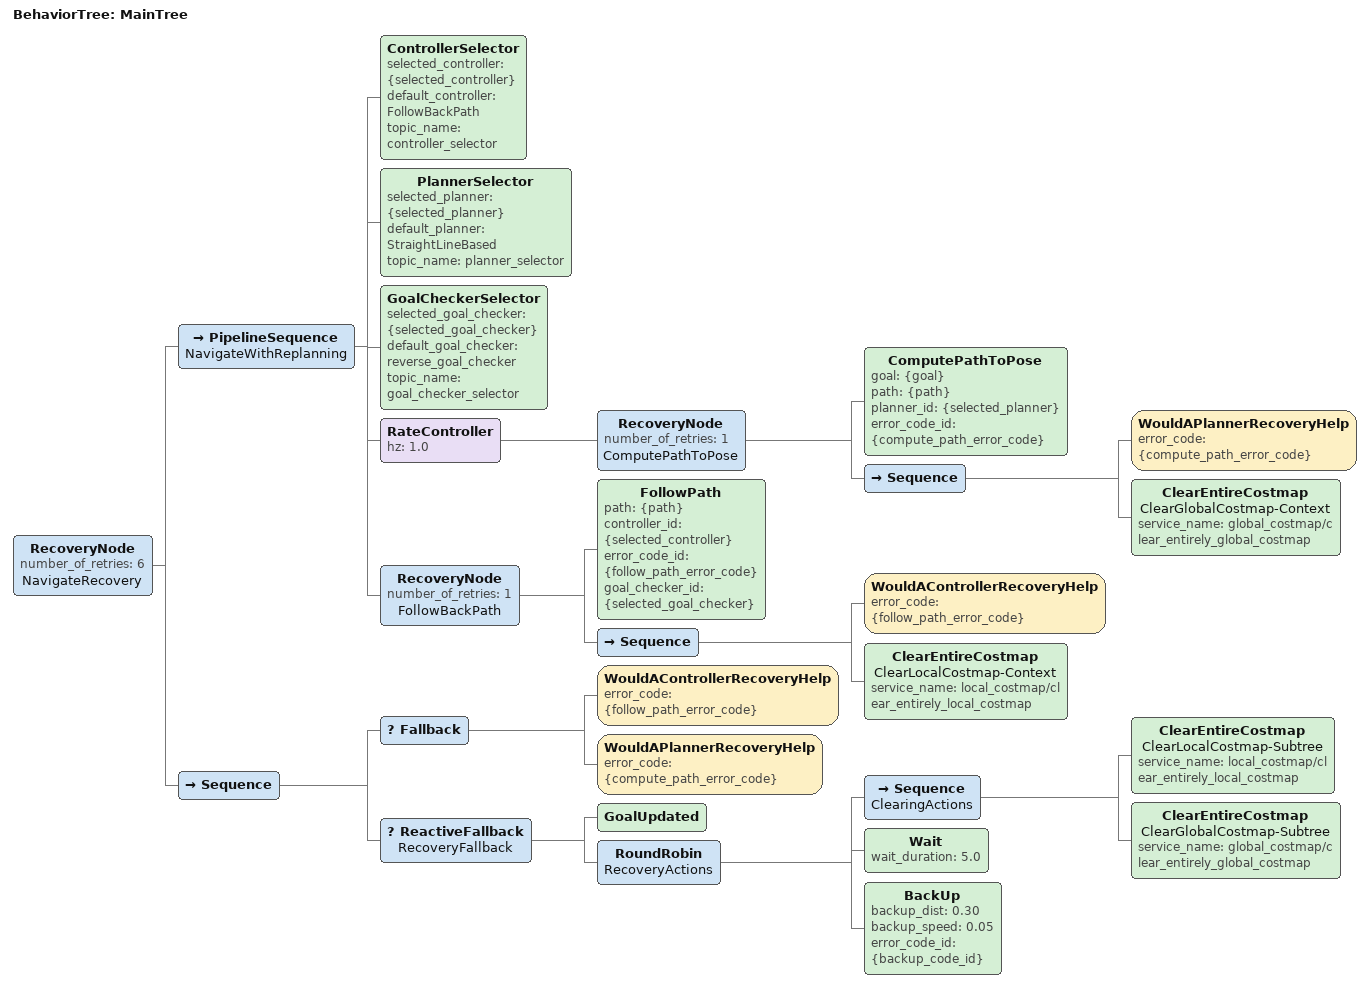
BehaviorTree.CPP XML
<root main_tree_to_execute="MainTree">
  <BehaviorTree ID="MainTree">
    <RecoveryNode number_of_retries="6" name="NavigateRecovery">
      <PipelineSequence name="NavigateWithReplanning">
        <ControllerSelector selected_controller="{selected_controller}" default_controller="FollowBackPath" topic_name="controller_selector"/>
        <PlannerSelector selected_planner="{selected_planner}" default_planner="StraightLineBased" topic_name="planner_selector"/>
        <GoalCheckerSelector selected_goal_checker="{selected_goal_checker}" default_goal_checker="reverse_goal_checker" topic_name="goal_checker_selector"/>
        <RateController hz="1.0">
          <RecoveryNode number_of_retries="1" name="ComputePathToPose">
            <ComputePathToPose goal="{goal}" path="{path}" planner_id="{selected_planner}" error_code_id="{compute_path_error_code}"/>
            <Sequence>
              <WouldAPlannerRecoveryHelp error_code="{compute_path_error_code}"/>
              <ClearEntireCostmap name="ClearGlobalCostmap-Context" service_name="global_costmap/clear_entirely_global_costmap"/>
            </Sequence>
          </RecoveryNode>
        </RateController>
        <RecoveryNode number_of_retries="1" name="FollowBackPath">
          <FollowPath path="{path}" controller_id="{selected_controller}" error_code_id="{follow_path_error_code}" goal_checker_id="{selected_goal_checker}"/>
          <Sequence>
            <WouldAControllerRecoveryHelp error_code="{follow_path_error_code}"/>
            <ClearEntireCostmap name="ClearLocalCostmap-Context" service_name="local_costmap/clear_entirely_local_costmap"/>
          </Sequence>
        </RecoveryNode>
      </PipelineSequence>
      <Sequence>
        <Fallback>
          <WouldAControllerRecoveryHelp error_code="{follow_path_error_code}"/>
          <WouldAPlannerRecoveryHelp error_code="{compute_path_error_code}"/>
        </Fallback>
        <ReactiveFallback name="RecoveryFallback">
          <GoalUpdated/>
          <RoundRobin name="RecoveryActions">
            <Sequence name="ClearingActions">
              <ClearEntireCostmap name="ClearLocalCostmap-Subtree" service_name="local_costmap/clear_entirely_local_costmap"/>
              <ClearEntireCostmap name="ClearGlobalCostmap-Subtree" service_name="global_costmap/clear_entirely_global_costmap"/>
            </Sequence>
            <Wait wait_duration="5.0"/>
            <BackUp backup_dist="0.30" backup_speed="0.05" error_code_id="{backup_code_id}"/>
          </RoundRobin>
        </ReactiveFallback>
      </Sequence>
    </RecoveryNode>
  </BehaviorTree>
</root>
